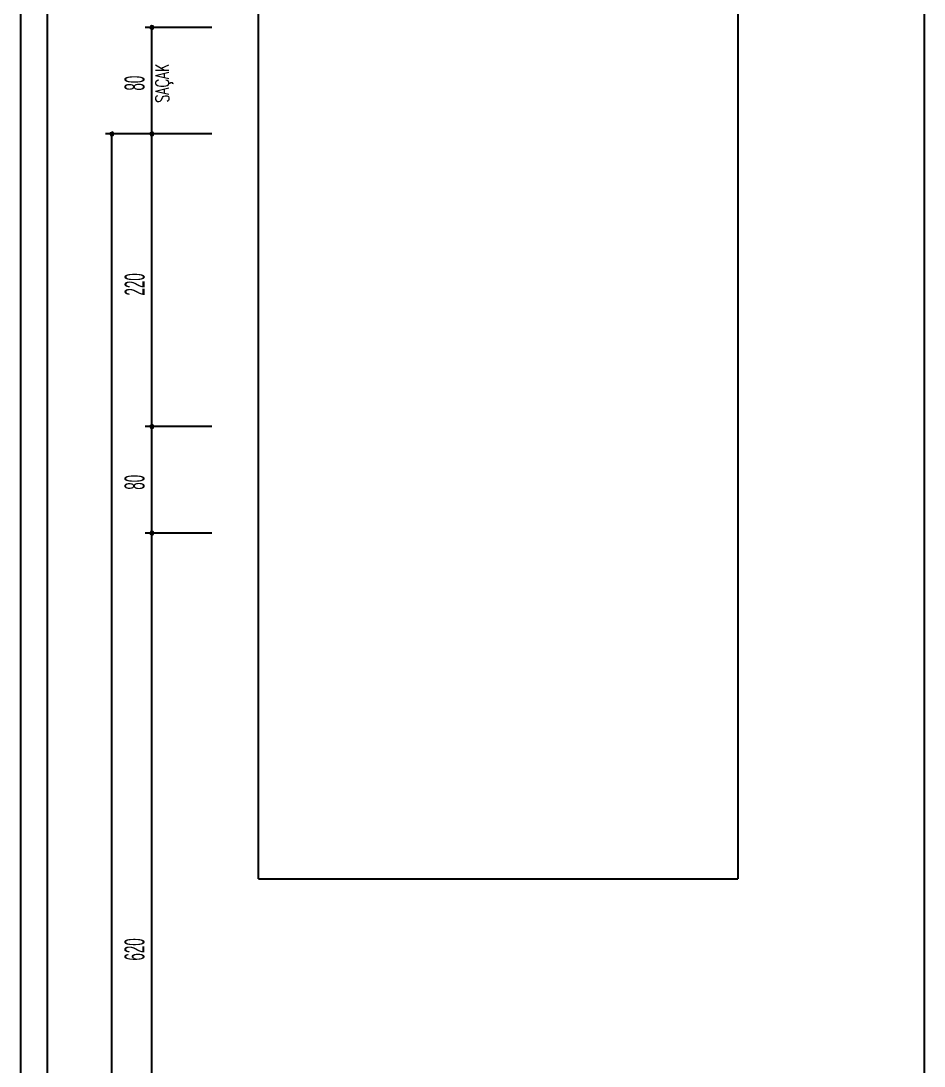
# Model space of a CAD drawing. Extents: x 3907.4 to 3911.57, y -3054.42 to -3053.7.
# Drawn here: x 3908.8796 to 3909.0152, y -3054.1222 to -3053.965 of the extents above; entities that cross this region are included whole.
import ezdxf

# ---------------------------------------------------------------- set-up
doc = ezdxf.new("R2010")
doc.units = 0
doc.header["$LTSCALE"] = 2
doc.header["$MEASUREMENT"] = 0
doc.layers.get('0').update_dxf_attribs({"linetype": 'CONTINUOUS'})
for name, color, linetype in [('AĞAÇ', 9, 'CONTINUOUS'), ('MB', 11, 'CONTINUOUS'), ('OLÇÜ', 6, 'CONTINUOUS'), ('TEXT', 11, 'CONTINUOUS')]:
    doc.layers.add(name, color=color, linetype=linetype)
doc.styles.add('KAPı-PEN', font='simplex.shx', dxfattribs={"width": 0.7, "height": 10})
doc.styles.add('ÖLÇÜ', font='stylu.ttf', dxfattribs={"width": 0.5})

msp = doc.modelspace()

# ---------------------------------------------------------------- linework, layer by layer
at = {"color": 0, "linetype": 'ByBlock'}
for centre, start, end in [((3908.89925, -3053.96603), 90, 270), ((3908.89925, -3053.96603), 270, 90), ((3908.89325, -3053.98203), 90, 270), ((3908.89325, -3053.98203), 270, 90), ((3908.89925, -3053.98203), 90, 270), ((3908.89925, -3053.98203), 90, 270), ((3908.89925, -3053.98203), 270, 90), ((3908.89925, -3053.98203), 270, 90), ((3908.89925, -3054.02603), 90, 270), ((3908.89925, -3054.02603), 90, 270), ((3908.89925, -3054.02603), 270, 90), ((3908.89925, -3054.02603), 270, 90), ((3908.89925, -3054.04203), 90, 270), ((3908.89925, -3054.04203), 90, 270), ((3908.89925, -3054.04203), 270, 90), ((3908.89925, -3054.04203), 270, 90)]:
    msp.add_arc(centre, 0.00025, start, end, dxfattribs=at)
at = {"layer": 'AĞAÇ'}
for p, q in [((3908.91525, -3054.09403), (3908.91525, -3053.90603)), ((3908.98725, -3053.90603), (3908.98725, -3054.09403)), ((3908.91525, -3054.09403), (3908.98725, -3054.09403))]:
    msp.add_line(p, q, dxfattribs=at)
at = {"layer": 'MB', "color": 9}
msp.add_line((3909.01525, -3053.82403), (3909.01525, -3054.12603), dxfattribs=at)
at = {"layer": 'OLÇÜ', "color": 6}
for p, q in [((3908.90825, -3053.96603), (3908.89825, -3053.96603)), ((3908.89925, -3053.98203), (3908.89925, -3053.96603)), ((3908.90225, -3053.98203), (3908.89225, -3053.98203)), ((3908.89325, -3054.27603), (3908.89325, -3053.98203)), ((3908.90825, -3053.98203), (3908.89825, -3053.98203)), ((3908.90825, -3053.98203), (3908.89825, -3053.98203)), ((3908.89925, -3054.02603), (3908.89925, -3053.98203)), ((3908.90825, -3054.02603), (3908.89825, -3054.02603)), ((3908.90825, -3054.02603), (3908.89825, -3054.02603)), ((3908.89925, -3054.04203), (3908.89925, -3054.02603)), ((3908.90825, -3054.04203), (3908.89825, -3054.04203)), ((3908.90825, -3054.04203), (3908.89825, -3054.04203)), ((3908.89925, -3054.16603), (3908.89925, -3054.04203))]:
    msp.add_line(p, q, dxfattribs=at)
at = {"layer": 'TEXT', "color": 30}
msp.add_line((3908.87957, -3054.41968), (3908.87957, -3053.69648), dxfattribs=at)
at = {"layer": 'TEXT', "color": 5, "ltscale": 50}
msp.add_line((3908.88357, -3054.41268), (3908.88357, -3053.70348), dxfattribs=at)

# ---------------------------------------------------------------- texts
at = {"layer": 'OLÇÜ', "style": 'KAPı-PEN', "width": 0.7}
msp.add_text('SAÇAK', height=0.002, rotation=90, dxfattribs=at).set_placement((3908.90181, -3053.97733))
at = {"layer": 'OLÇÜ', "color": 62, "style": 'ÖLÇÜ', "width": 0.5}
for s, p in [('80', (3908.89813, -3053.97552)), ('220', (3908.89815, -3054.00633)), ('80', (3908.89813, -3054.03552)), ('620', (3908.89812, -3054.1063))]:
    msp.add_text(s, height=0.003, rotation=90, dxfattribs=at).set_placement(p)

doc.saveas('drawing.dxf')
